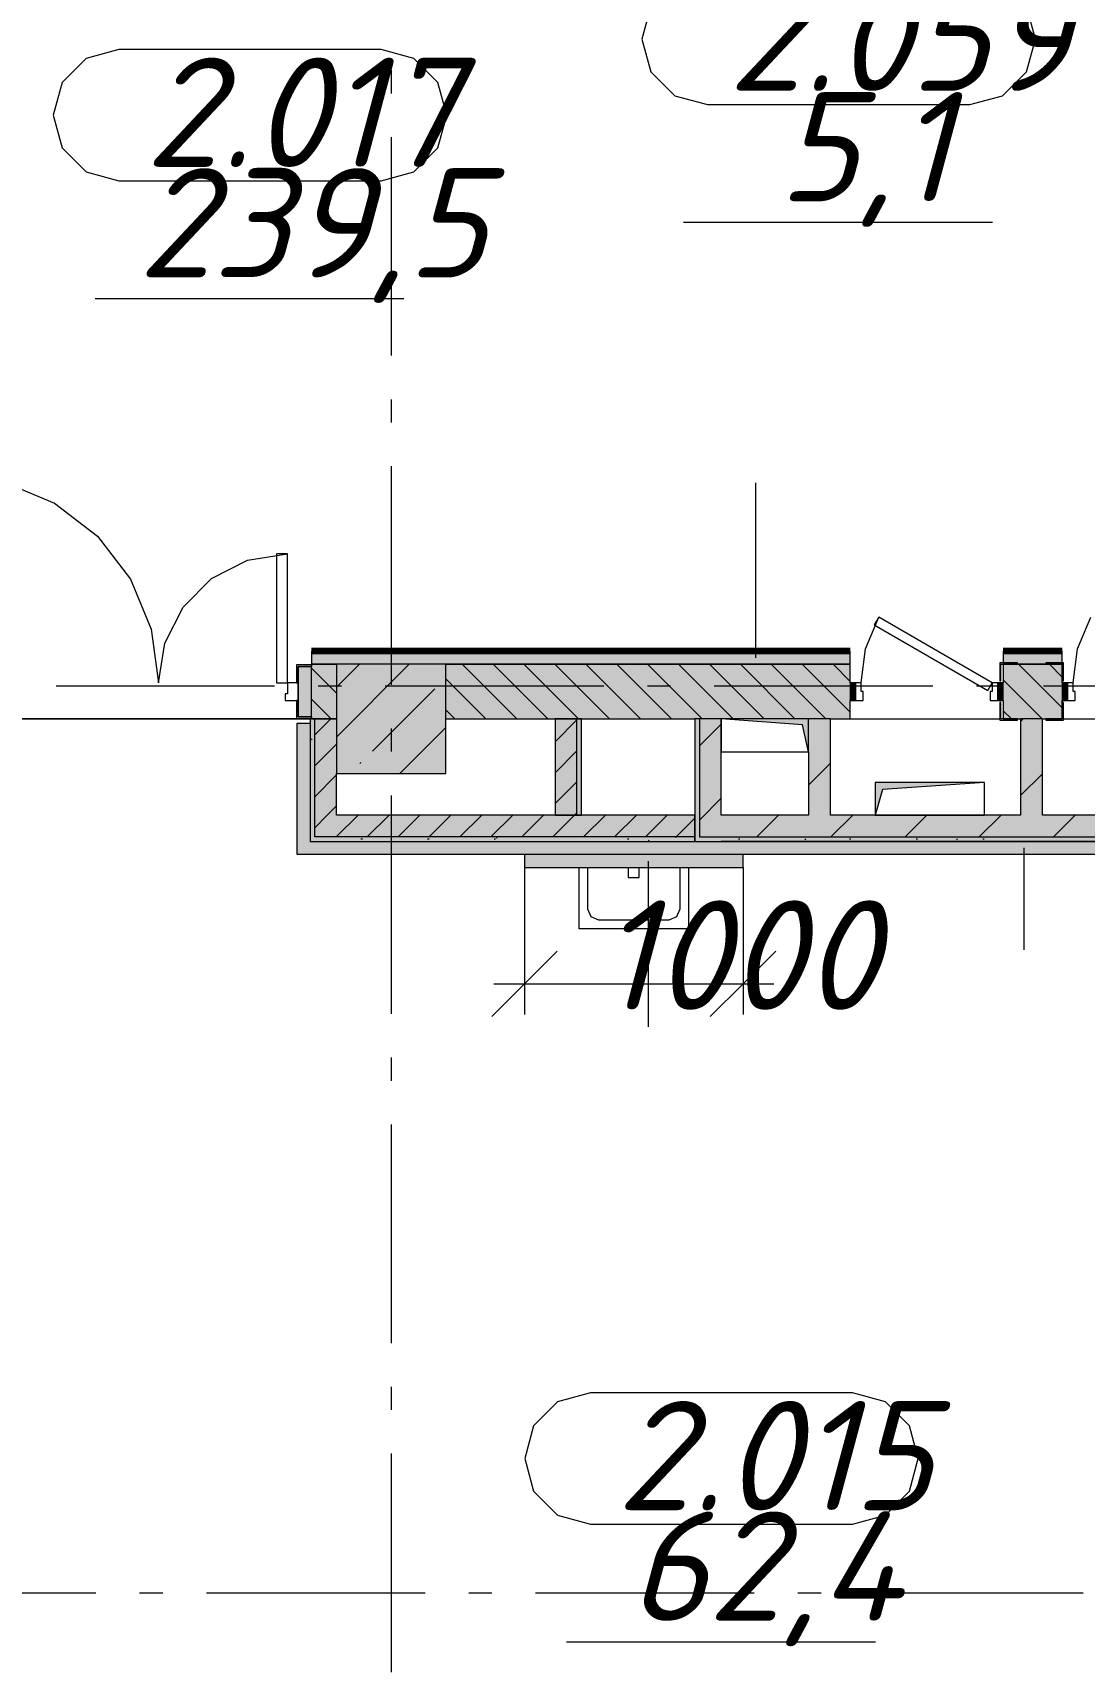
# Model space of a CAD drawing. Header units: millimetres. Extents: x -537608 to 253996, y -217170 to 186033.
# Drawn here: x -319051 to -314241, y 4188 to 11689 of the extents above; entities that cross this region are included whole.
import ezdxf

# ---------------------------------------------------------------- set-up
doc = ezdxf.new("R2010")
doc.units = ezdxf.units.MM
doc.layers.add('16) Лак 1.6м', color=160, linetype='Continuous', lineweight=90)
doc.layers.add('PDF _Геометрия', color=7, linetype='Continuous')
doc.layers.add('PDF _Текст', color=7, linetype='Continuous')
doc.layers.add('PDF _Сплошная заливка', color=7, linetype='Continuous', true_color=0xffffff)
doc.styles.add('PDF ISOCPEUR Italic', font='isocpeui.ttf')

msp = doc.modelspace()

# ---------------------------------------------------------------- hatches: boundary and pattern name
at = {"layer": 'PDF _Сплошная заливка', "true_color": 0xff7d7d, "transparency": 33554559}
h = msp.add_hatch(color=11, dxfattribs=at)
h.paths.add_polyline_path([(-298961.3577, 8799.3465), (-298961.3577, 8859.345), (-300471.358, 8859.345), (-300471.358, 8807.3447), (-300466.3589, 8807.3447), (-300466.3589, 8799.3465), (-299211.3587, 8799.3465)], flags=0)
h.paths.add_polyline_path([(-302661.3562, 8799.3465), (-301626.3578, 8799.3465), (-301626.3578, 8807.3447), (-301621.3587, 8807.3447), (-301621.3587, 8859.345), (-309051.3594, 8859.345), (-309051.3594, 8799.3465), (-302984.786, 8799.3465)], flags=0)
h.paths.add_polyline_path([(-310811.3609, 8799.3465), (-310811.3609, 8859.345), (-311771.359, 8859.345), (-311771.359, 8799.3465), (-311161.3581, 8799.3465)], flags=0)
h.paths.add_polyline_path([(-312471.362, 8799.3465), (-312471.362, 8859.345), (-312691.3594, 8859.345), (-312691.3594, 8799.3465)], flags=0)
h.paths.add_polyline_path([(-313391.3625, 8799.3465), (-313391.3625, 8859.345), (-313641.3592, 8859.345), (-313641.3592, 8799.3465)], flags=0)
h.paths.add_polyline_path([(-315311.3629, 8799.3465), (-315311.3629, 8859.345), (-317776.3623, 8859.345), (-317776.3623, 8799.3465), (-316392.4345, 8799.3465)], flags=0)
h.paths.add_polyline_path([(-314341.3622, 8799.3465), (-314341.3622, 8859.345), (-314611.3599, 8859.345), (-314611.3599, 8799.3465)], flags=0)
h.paths.add_polyline_path([(-319744.3478, 8799.3465), (-319537.3627, 8799.3465), (-319536.3637, 8859.345), (-322926.3628, 8859.345), (-322926.3628, 8799.3465), (-320161.3621, 8799.3465)], flags=0)
h.paths.add_polyline_path([(-324686.3642, 8799.3465), (-324686.3642, 8859.345), (-325065.3617, 8859.345), (-325065.3617, 8799.3465), (-324772.2154, 8799.3465)], flags=0)
at = {"layer": 'PDF _Сплошная заливка', "transparency": 33554559}
h = msp.add_hatch(color=256, dxfattribs=at)
h.paths.add_polyline_path([(-299632.8727, 8549.3454), (-299211.3587, 8549.3454), (-299211.3587, 8799.3465), (-300471.358, 8799.3465), (-300471.358, 8549.3454), (-299681.3572, 8549.3454)], flags=0)
h.paths.add_polyline_path([(-302041.357, 8549.3454), (-301621.3587, 8549.3454), (-301621.3587, 8799.3465), (-302161.3584, 8797.9513), (-302161.3584, 8549.3454), (-302061.358, 8549.3454)], flags=0)
h.paths.add_polyline_path([(-302984.786, 8549.3454), (-302661.3562, 8549.3454), (-302661.3562, 8799.3465), (-308161.3582, 8797.9513), (-308161.3582, 8549.3454), (-304461.3596, 8549.3454)], flags=0)
h.paths.add_polyline_path([(-308850.6309, 8549.3454), (-308661.3603, 8549.3454), (-308661.3603, 8799.3465), (-309049.3615, 8797.3464), (-309049.3615, 8549.3454)], flags=0)
h.paths.add_polyline_path([(-311101.3596, 8549.3454), (-310813.3588, 8551.3454), (-310811.3609, 8799.3465), (-311161.3581, 8797.9513), (-311161.3581, 8549.3454)], flags=0)
h.paths.add_polyline_path([(-312691.3594, 8549.3454), (-312471.362, 8549.3454), (-312471.362, 8799.3465), (-312691.3594, 8797.9513), (-312691.3594, 8634.3462)], flags=0)
h.paths.add_polyline_path([(-313391.3625, 8549.3454), (-313391.3625, 8799.3465), (-313641.3592, 8797.9513), (-313641.3592, 8549.3454), (-313481.3602, 8549.3454)], flags=0)
h.paths.add_polyline_path([(-311661.3603, 8549.3454), (-311661.3603, 8799.3465), (-311771.359, 8797.9513), (-311771.359, 8549.3454)], flags=0)
h.paths.add_polyline_path([(-314611.3599, 8549.3454), (-314341.3622, 8549.3454), (-314341.3622, 8799.3465), (-314611.3599, 8797.9513), (-314611.3599, 8634.3462)], flags=0)
h.paths.add_polyline_path([(-315311.3629, 8549.3454), (-315311.3629, 8799.3465), (-317161.3622, 8797.9513), (-317161.3622, 8549.3454), (-315401.3607, 8549.3454)], flags=0)
h.paths.add_polyline_path([(-317776.3623, 8549.3454), (-317661.3601, 8551.3454), (-317661.3601, 8799.3465), (-317774.36, 8797.3464), (-317776.3623, 8551.3454)], flags=0)
h.paths.add_polyline_path([(-319744.3478, 8549.3454), (-319538.3617, 8551.3454), (-319537.3627, 8799.3465), (-320161.3621, 8799.3465), (-320161.3621, 8549.3454)], flags=0)
for points in [[(-316021.3599, 8009.3457), (-316021.3599, 8109.3461), (-317761.3605, 8109.3461), (-317761.3605, 8009.3457), (-316392.4345, 8009.3457)], [(-312202.5441, 8009.3457), (-311526.3614, 8009.3457), (-311526.3614, 8109.3461), (-315901.3629, 8109.3461), (-315901.3629, 8009.3457), (-313040.5213, 8009.3457)], [(-316021.3599, 7989.3447), (-316021.3599, 8009.3457), (-317781.3614, 8009.3457), (-317781.3614, 7989.3447), (-316392.4345, 7989.3447)], [(-311526.3614, 7989.3447), (-311526.3614, 8009.3457), (-316001.359, 8009.3457), (-316001.359, 7989.3447), (-312202.5441, 7989.3447)]]:
    msp.add_hatch(color=256, dxfattribs=at).paths.add_polyline_path(points)
at = {"layer": 'PDF _Сплошная заливка', "true_color": 0xff7d7d, "transparency": 33554559}
msp.add_hatch(color=11, dxfattribs=at).paths.add_polyline_path([(-311586.3599, 7929.3461), (-311526.3614, 7929.3461), (-311526.3614, 7989.3447), (-317781.3614, 7989.3447), (-317781.3614, 7929.3461), (-312202.5441, 7929.3461)])

# ---------------------------------------------------------------- linework, layer by layer
at = {"layer": '16) Лак 1.6м'}
for p, q in [((-315311.3629, 8859.345), (-317776.3623, 8859.345)), ((-314341.3622, 8859.345), (-314611.3599, 8859.345))]:
    msp.add_line(p, q, dxfattribs=at)
at = {"layer": 'PDF _Геометрия', "color": 253, "lineweight": 9, "true_color": 0xaaaaaa}
for p, q in [((-316223.9616, 11809.7085), (-316264.1529, 11659.7101)), ((-314464.1538, 11659.7101), (-314504.3452, 11809.7085)), ((-316264.1529, 11659.7101), (-316223.9616, 11509.7094)), ((-314504.3452, 11509.7094), (-314464.1538, 11659.7101)), ((-318807.3604, 11571.3679), (-318917.1698, 11461.5607)), ((-318657.3598, 11611.5613), (-318807.3604, 11571.3679)), ((-317457.359, 11611.5613), (-318657.3598, 11611.5613)), ((-317307.3583, 11571.3679), (-317457.359, 11611.5613)), ((-317197.5534, 11461.5607), (-317307.3583, 11571.3679)), ((-317411.3633, 11517.3459), (-317411.3633, 11411.5131)), ((-316223.9616, 11509.7094), (-316114.1522, 11399.9023)), ((-314614.1544, 11399.9023), (-314504.3452, 11509.7094)), ((-318917.1698, 11461.5607), (-318957.3611, 11311.5601)), ((-317157.362, 11311.5601), (-317197.5534, 11461.5607)), ((-316114.1522, 11399.9023), (-315964.1516, 11359.7087)), ((-315964.1516, 11359.7087), (-314764.1551, 11359.7087)), ((-314764.1551, 11359.7087), (-314614.1544, 11399.9023)), ((-318957.3611, 11311.5601), (-318917.1698, 11161.5616)), ((-317197.5534, 11161.5616), (-317157.362, 11311.5601)), ((-317411.3633, 11211.5145), (-317411.3633, 10211.5123)), ((-318917.1698, 11161.5616), (-318807.3604, 11051.7523)), ((-317307.3583, 11051.7523), (-317197.5534, 11161.5616)), ((-318807.3604, 11051.7523), (-318657.3598, 11011.5609)), ((-317457.359, 11011.5609), (-317307.3583, 11051.7523)), ((-318657.3598, 11011.5609), (-317457.359, 11011.5609)), ((-316073.1902, 10821.6747), (-314660.2794, 10821.6747)), ((-318766.3984, 10473.5247), (-317353.4876, 10473.5247)), ((-317411.3633, 10011.5136), (-317411.3633, 9905.6809)), ((-317411.3633, 9705.68), (-317411.3633, 8705.68)), ((-317944.7922, 8699.346), (-318944.7921, 8699.346)), ((-317638.9564, 8699.346), (-317744.7913, 8699.346)), ((-316438.9599, 8699.346), (-317438.9599, 8699.346)), ((-316133.1241, 8699.346), (-316238.959, 8699.346)), ((-314933.1233, 8699.346), (-315933.1232, 8699.346)), ((-314627.2918, 8699.346), (-314733.1224, 8699.346)), ((-313427.291, 8699.346), (-314427.291, 8699.346)), ((-317411.3633, 8505.6792), (-317411.3633, 8399.8463)), ((-315501.3611, 8549.3454), (-315901.3629, 8549.3454)), ((-315901.3629, 8549.3454), (-315901.3629, 8399.3447)), ((-315528.863, 8521.8457), (-315901.3629, 8549.3454)), ((-315501.3611, 8399.3447), (-315528.863, 8521.8457)), ((-315501.3611, 8399.3447), (-315501.3611, 8549.3454)), ((-315901.3629, 8399.3447), (-315501.3611, 8399.3447)), ((-314696.4705, 8259.3445), (-315196.4727, 8259.3445)), ((-315196.4727, 8259.3445), (-315196.4727, 8109.3461)), ((-314696.4705, 8259.3445), (-315163.9716, 8226.8457)), ((-314696.4705, 8109.3461), (-314696.4705, 8259.3445)), ((-317411.3633, 8199.8455), (-317411.3633, 7199.8456)), ((-315163.9716, 8226.8457), (-315196.4727, 8109.3461)), ((-315196.4727, 8109.3461), (-314696.4705, 8109.3461)), ((-316551.3613, 7589.3452), (-316551.3613, 7869.3455)), ((-316511.3594, 7679.3451), (-316511.3594, 7869.3455)), ((-316326.3604, 7869.3455), (-316326.3604, 7824.3315)), ((-316326.3604, 7824.3315), (-316276.3602, 7824.3315)), ((-316276.3602, 7824.3315), (-316276.3602, 7869.3455)), ((-316091.3611, 7869.3455), (-316091.3611, 7679.3451)), ((-316051.3592, 7869.3455), (-316051.3592, 7589.3452)), ((-316496.7151, 7643.9893), (-316511.3594, 7679.3451)), ((-316091.3611, 7679.3451), (-316106.0055, 7643.9893)), ((-316051.3592, 7589.3452), (-316551.3613, 7589.3452)), ((-316461.3592, 7629.3449), (-316496.7151, 7643.9893)), ((-316141.3613, 7629.3449), (-316461.3592, 7629.3449)), ((-316106.0055, 7643.9893), (-316141.3613, 7629.3449)), ((-317411.3633, 6999.8468), (-317411.3633, 6894.0119)), ((-317411.3633, 6694.0132), (-317411.3633, 5694.0132)), ((-317411.3633, 5494.0124), (-317411.3633, 5388.1796)), ((-316650.0872, 5425.5463), (-316759.8965, 5315.7392)), ((-316500.0865, 5465.7376), (-316650.0872, 5425.5463)), ((-315300.0901, 5465.7376), (-316500.0865, 5465.7376)), ((-315150.0894, 5425.5463), (-315300.0901, 5465.7376)), ((-315040.2801, 5315.7392), (-315150.0894, 5425.5463)), ((-316759.8965, 5315.7392), (-316800.0879, 5165.7385)), ((-315000.0887, 5165.7385), (-315040.2801, 5315.7392)), ((-317411.3633, 5188.1788), (-317411.3633, 4188.1788)), ((-316800.0879, 5165.7385), (-316759.8965, 5015.7378)), ((-315040.2801, 5015.7378), (-315000.0887, 5165.7385)), ((-316759.8965, 5015.7378), (-316650.0872, 4905.9307)), ((-315150.0894, 4905.9307), (-315040.2801, 5015.7378)), ((-316650.0872, 4905.9307), (-316500.0865, 4865.7373)), ((-315300.0901, 4865.7373), (-315150.0894, 4905.9307)), ((-316500.0865, 4865.7373), (-315300.0901, 4865.7373)), ((-318762.2001, 4549.3433), (-319762.2, 4549.3433)), ((-318456.3643, 4549.3433), (-318562.1993, 4549.3433)), ((-317256.3635, 4549.3433), (-318256.3635, 4549.3433)), ((-316950.532, 4549.3433), (-317056.3669, 4549.3433)), ((-315750.5311, 4549.3433), (-316750.5311, 4549.3433)), ((-315444.6997, 4549.3433), (-315550.5303, 4549.3433)), ((-314244.6989, 4549.3433), (-315244.6988, 4549.3433)), ((-316609.1251, 4327.7031), (-315196.2143, 4327.7031))]:
    msp.add_line(p, q, dxfattribs=at)
at = {"layer": 'PDF _Геометрия', "lineweight": 9}
for p, q in [((-319180.4847, 9631.9757), (-318951.363, 9537.0692)), ((-315742.3801, 8829.3457), (-315742.3801, 9629.3448)), ((-318951.363, 9537.0692), (-318754.6088, 9386.0976)), ((-318754.6088, 9386.0976), (-318603.6393, 9189.3455)), ((-318068.6818, 9275.468), (-317886.361, 9304.3456)), ((-317886.361, 9304.3456), (-317936.3612, 9304.3456)), ((-317936.3612, 9304.3456), (-317936.3612, 8714.3456)), ((-317886.361, 8714.3456), (-317886.361, 9304.3456)), ((-318233.1546, 9191.6664), (-318068.6818, 9275.468)), ((-318603.6393, 9189.3455), (-318508.7328, 8960.2238)), ((-318363.6796, 9061.1393), (-318233.1546, 9191.6664)), ((-318447.4855, 8896.6665), (-318363.6796, 9061.1393)), ((-315240.9183, 8869.6361), (-315180.9757, 9014.3448)), ((-315180.9757, 9014.3448), (-315200.9766, 8979.7037)), ((-314661.3602, 8714.3456), (-315180.9757, 9014.3448)), ((-314270.9176, 8869.6361), (-314210.975, 9014.3448)), ((-318508.7328, 8960.2238), (-318476.3609, 8714.3456)), ((-315200.9766, 8979.7037), (-314681.3611, 8679.7046)), ((-318476.3609, 8714.3456), (-318447.4855, 8896.6665)), ((-317776.3623, 8859.345), (-317776.3623, 8799.3465)), ((-315311.3629, 8799.3465), (-315311.3629, 8859.345)), ((-315261.3627, 8714.3456), (-315240.9183, 8869.6361)), ((-314611.3599, 8859.345), (-314611.3599, 8799.3465)), ((-314341.3622, 8799.3465), (-314341.3622, 8859.345)), ((-314291.362, 8714.3456), (-314270.9176, 8869.6361)), ((-317774.36, 8797.3464), (-317844.3612, 8797.3464)), ((-317844.3612, 8797.3464), (-317844.3612, 8714.3456)), ((-317836.3608, 8714.3456), (-317836.3608, 8789.346)), ((-317836.3608, 8789.346), (-317774.36, 8789.346)), ((-317776.3623, 8789.346), (-317836.3608, 8789.346)), ((-317836.3608, 8789.346), (-317836.3608, 8559.3459)), ((-317776.3623, 8799.3465), (-317776.3623, 8797.9513)), ((-317661.3601, 8799.3465), (-317776.3623, 8799.3465)), ((-317776.3623, 8799.3465), (-317661.3601, 8799.3465)), ((-317776.3623, 8559.3459), (-317776.3623, 8789.346)), ((-317661.3601, 8666.9118), (-317776.3623, 8781.9118)), ((-317774.36, 8789.346), (-317774.36, 8797.3464)), ((-317661.3601, 8466.6073), (-317328.6252, 8799.3465)), ((-317661.3601, 8694.7064), (-317556.7221, 8799.3465)), ((-317161.3622, 8799.3465), (-317661.3601, 8799.3465)), ((-317661.3601, 8799.3465), (-317661.3601, 8299.3443)), ((-315311.3629, 8799.3465), (-317161.3622, 8799.3465)), ((-317161.3622, 8799.3465), (-315311.3629, 8799.3465)), ((-317161.3622, 8299.3443), (-317161.3622, 8799.3465)), ((-316836.6881, 8549.3454), (-317086.6892, 8799.3465)), ((-316695.2691, 8549.3454), (-316945.2659, 8799.3465)), ((-316553.8458, 8549.3454), (-316803.8469, 8799.3465)), ((-316412.4269, 8549.3454), (-316662.4237, 8799.3465)), ((-316271.0036, 8549.3454), (-316521.0047, 8799.3465)), ((-316129.5803, 8549.3454), (-316379.5814, 8799.3465)), ((-315988.1614, 8549.3454), (-316238.1624, 8799.3465)), ((-315846.7381, 8549.3454), (-316096.7392, 8799.3465)), ((-315705.3191, 8549.3454), (-315955.3159, 8799.3465)), ((-315563.8959, 8549.3454), (-315813.8969, 8799.3465)), ((-315422.4769, 8549.3454), (-315672.4736, 8799.3465)), ((-315311.3629, 8579.6525), (-315531.0547, 8799.3465)), ((-315311.3629, 8721.0737), (-315389.6314, 8799.3465)), ((-315311.3629, 8714.3456), (-315311.3629, 8799.3465)), ((-314341.3622, 8799.3465), (-314611.3599, 8799.3465)), ((-314611.3599, 8799.3465), (-314611.3599, 8714.3456)), ((-314611.3599, 8799.3465), (-314341.3622, 8799.3465)), ((-314341.3622, 8599.6018), (-314541.1047, 8799.3465)), ((-314341.3622, 8741.0229), (-314399.6814, 8799.3465)), ((-314341.3622, 8714.3456), (-314341.3622, 8799.3465)), ((-317936.3612, 8714.3456), (-317886.361, 8714.3456)), ((-317886.361, 8714.3456), (-317886.361, 8664.3454)), ((-317836.3608, 8714.3456), (-317886.361, 8714.3456)), ((-317844.3612, 8714.3456), (-317836.3608, 8714.3456)), ((-317836.3608, 8634.3462), (-317836.3608, 8714.3456)), ((-316978.1113, 8549.3454), (-317161.3622, 8732.5963)), ((-315286.3628, 8714.3456), (-315311.3629, 8714.3456)), ((-315311.3629, 8714.3456), (-315311.3629, 8634.3462)), ((-315261.3627, 8714.3456), (-315286.3628, 8714.3456)), ((-315286.3628, 8714.3456), (-315286.3628, 8634.3462)), ((-315286.3628, 8634.3462), (-315286.3628, 8714.3456)), ((-315261.3627, 8674.3459), (-315261.3627, 8714.3456)), ((-314681.3611, 8679.7046), (-314661.3602, 8714.3456)), ((-314661.3602, 8714.3456), (-314661.3602, 8674.3459)), ((-314636.3601, 8714.3456), (-314661.3602, 8714.3456)), ((-314636.3601, 8634.3462), (-314636.3601, 8714.3456)), ((-314611.3599, 8714.3456), (-314636.3601, 8714.3456)), ((-314636.3601, 8714.3456), (-314636.3601, 8634.3462)), ((-314432.5269, 8549.3454), (-314611.3599, 8728.1805)), ((-314611.3599, 8634.3462), (-314611.3599, 8714.3456)), ((-314316.3621, 8714.3456), (-314341.3622, 8714.3456)), ((-314341.3622, 8714.3456), (-314341.3622, 8634.3462)), ((-314291.362, 8714.3456), (-314316.3621, 8714.3456)), ((-314316.3621, 8714.3456), (-314316.3621, 8634.3462)), ((-314316.3621, 8634.3462), (-314316.3621, 8714.3456)), ((-314291.362, 8674.3459), (-314291.362, 8714.3456)), ((-317886.361, 8664.3454), (-317896.3636, 8664.3454)), ((-317896.3636, 8664.3454), (-317896.3636, 8634.3462)), ((-317896.3636, 8634.3462), (-317836.3608, 8634.3462)), ((-317836.3608, 8634.3462), (-317844.3612, 8634.3462)), ((-317844.3612, 8634.3462), (-317844.3612, 8551.3454)), ((-317836.3608, 8559.3459), (-317836.3608, 8634.3462)), ((-317685.219, 8549.3454), (-317776.3623, 8640.4886)), ((-317497.4556, 8402.417), (-317212.3312, 8687.5392)), ((-315311.3629, 8549.3454), (-315311.3629, 8634.3462)), ((-315311.3629, 8634.3462), (-315286.3628, 8634.3462)), ((-315286.3628, 8634.3462), (-315251.3601, 8634.3462)), ((-315251.3601, 8674.3459), (-315261.3627, 8674.3459)), ((-315251.3601, 8634.3462), (-315251.3601, 8674.3459)), ((-314661.3602, 8674.3459), (-314671.3627, 8674.3459)), ((-314671.3627, 8674.3459), (-314671.3627, 8634.3462)), ((-314671.3627, 8634.3462), (-314636.3601, 8634.3462)), ((-314636.3601, 8634.3462), (-314611.3599, 8634.3462)), ((-314611.3599, 8634.3462), (-314611.3599, 8549.3454)), ((-314341.3622, 8549.3454), (-314341.3622, 8634.3462)), ((-314341.3622, 8634.3462), (-314316.3621, 8634.3462)), ((-314316.3621, 8634.3462), (-314281.3594, 8634.3462)), ((-314281.3594, 8674.3459), (-314291.362, 8674.3459)), ((-314281.3594, 8634.3462), (-314281.3594, 8674.3459)), ((-317844.3612, 8551.3454), (-317774.36, 8551.3454)), ((-317774.36, 8559.3459), (-317836.3608, 8559.3459)), ((-317836.3608, 8559.3459), (-317776.3623, 8559.3459)), ((-317774.36, 8551.3454), (-317774.36, 8559.3459)), ((-317119.5303, 8549.3454), (-317161.3622, 8591.1752)), ((-314573.9459, 8549.3454), (-314611.3599, 8586.7594)), ((-317841.3599, 7929.3461), (-317841.3599, 8529.3444)), ((-317841.3599, 8529.3444), (-317781.3614, 8529.3444)), ((-317761.3605, 8549.3454), (-317781.3614, 8549.3454)), ((-317781.3614, 8549.3454), (-317781.3614, 8109.3461)), ((-317781.3614, 8529.3444), (-317781.3614, 7989.3447)), ((-317776.3623, 8549.3454), (-317661.3601, 8549.3454)), ((-317761.3605, 8476.1234), (-317688.1385, 8549.3454)), ((-317661.3601, 8549.3454), (-317761.3605, 8549.3454)), ((-317761.3605, 8109.3461), (-317761.3605, 8549.3454)), ((-317372.425, 8299.3443), (-317161.3622, 8510.4114)), ((-317161.3622, 8549.3454), (-316021.3599, 8549.3454)), ((-316661.3601, 8549.3454), (-316661.3601, 8109.3461)), ((-316561.3597, 8549.3454), (-316661.3601, 8549.3454)), ((-316661.3601, 8444.7527), (-316561.3597, 8544.7532)), ((-316541.363, 8549.3454), (-316561.3597, 8549.3454)), ((-316561.3597, 8109.3461), (-316561.3597, 8549.3454)), ((-316541.363, 8109.3461), (-316541.363, 8549.3454)), ((-316021.3599, 8549.3454), (-316021.3599, 7989.3447)), ((-316001.359, 8549.3454), (-316021.3599, 8549.3454)), ((-315901.3629, 8549.3454), (-316001.359, 8549.3454)), ((-316001.359, 8549.3454), (-316001.359, 8009.3457)), ((-316001.359, 8425.9315), (-315901.3629, 8525.932)), ((-315901.3629, 8109.3461), (-315901.3629, 8549.3454)), ((-315401.3607, 8549.3454), (-315501.3611, 8549.3454)), ((-315401.3607, 8109.3461), (-315401.3607, 8549.3454)), ((-315401.3607, 8549.3454), (-315311.3629, 8549.3454)), ((-314611.3599, 8549.3454), (-314531.3604, 8549.3454)), ((-314531.3604, 8538.2857), (-314520.3029, 8549.3454)), ((-314531.3604, 8549.3454), (-314531.3604, 8109.3461)), ((-314431.36, 8549.3454), (-314531.3604, 8549.3454)), ((-314431.36, 8109.3461), (-314431.36, 8549.3454)), ((-314431.36, 8549.3454), (-314341.3622, 8549.3454)), ((-317761.3605, 8334.7023), (-317661.3601, 8434.7027)), ((-316661.3601, 8303.3316), (-316561.3597, 8403.332)), ((-317554.4788, 8345.3917), (-317549.7379, 8350.1347)), ((-315501.3611, 8399.3447), (-315501.3611, 8109.3461)), ((-315501.3611, 8247.1093), (-315401.3607, 8347.1076)), ((-317761.3605, 8193.2811), (-317661.3601, 8293.2816)), ((-317661.3601, 8109.3461), (-317661.3601, 8299.3443)), ((-317661.3601, 8299.3443), (-317161.3622, 8299.3443)), ((-316661.3601, 8161.9105), (-316561.3597, 8261.9109)), ((-314531.3604, 8198.8745), (-314431.36, 8298.875)), ((-316001.359, 8086.5205), (-315901.3629, 8186.5188)), ((-317781.3614, 8109.3461), (-317781.3614, 8009.3457)), ((-317761.3605, 8051.86), (-317703.8766, 8109.3461)), ((-317761.3605, 8009.3457), (-317761.3605, 8109.3461)), ((-317703.8766, 8109.3461), (-317661.3601, 8151.8605)), ((-317662.4538, 8009.3457), (-317562.4533, 8109.3461)), ((-316021.3599, 8109.3461), (-317661.3601, 8109.3461)), ((-317521.0348, 8009.3457), (-317421.0343, 8109.3461)), ((-317379.6115, 8009.3457), (-317279.6111, 8109.3461)), ((-317238.1926, 8009.3457), (-317138.1921, 8109.3461)), ((-317096.7693, 8009.3457), (-316996.7689, 8109.3461)), ((-316955.3503, 8009.3457), (-316855.3499, 8109.3461)), ((-316813.9271, 8009.3457), (-316713.9266, 8109.3461)), ((-316672.5038, 8009.3457), (-316572.5034, 8109.3461)), ((-316661.3601, 8109.3461), (-316561.3597, 8109.3461)), ((-316572.5034, 8109.3461), (-316561.3597, 8120.4898)), ((-316561.3597, 8109.3461), (-316541.363, 8109.3461)), ((-316531.0848, 8009.3457), (-316431.0844, 8109.3461)), ((-316389.6616, 8009.3457), (-316289.6611, 8109.3461)), ((-316248.2426, 8009.3457), (-316148.2422, 8109.3461)), ((-316021.3599, 8009.3457), (-316021.3599, 8109.3461)), ((-315501.3611, 8109.3461), (-315901.3629, 8109.3461)), ((-315739.1248, 8009.3457), (-315639.1244, 8109.3461)), ((-314531.3604, 8109.3461), (-315401.3607, 8109.3461)), ((-315399.7115, 8009.3457), (-315299.7112, 8109.3461)), ((-315060.3026, 8009.3457), (-314960.3021, 8109.3461)), ((-314720.8893, 8009.3457), (-314620.8889, 8109.3461)), ((-313581.3607, 8109.3461), (-314431.36, 8109.3461)), ((-314381.4804, 8009.3457), (-314281.4799, 8109.3461)), ((-316106.8193, 8009.3457), (-316021.3599, 8094.805)), ((-317781.3614, 8009.3457), (-317781.3614, 7989.3447)), ((-317781.3614, 7989.3447), (-316021.3599, 7989.3447)), ((-317781.3614, 7989.3447), (-316021.3599, 7989.3447)), ((-316021.3599, 8009.3457), (-317761.3605, 8009.3457)), ((-316021.3599, 7989.3447), (-316021.3599, 8009.3457)), ((-316021.3599, 7989.3447), (-316001.359, 7989.3447)), ((-316021.3599, 7989.3447), (-316001.359, 7989.3447)), ((-316001.359, 8009.3457), (-315901.3629, 8009.3457)), ((-316001.359, 7989.3447), (-315901.3629, 7989.3447)), ((-315901.3629, 8009.3457), (-311526.3614, 8009.3457)), ((-315901.3629, 7989.3447), (-311526.3614, 7989.3447)), ((-311526.3614, 7989.3447), (-315901.3629, 7989.3447)), ((-314517.0864, 7959.3454), (-314517.0864, 7493.1942)), ((-317781.3614, 7929.3461), (-317841.3599, 7929.3461)), ((-311586.3599, 7929.3461), (-317781.3614, 7929.3461)), ((-315801.3624, 7929.3461), (-316801.3624, 7929.3461)), ((-316801.3624, 7929.3461), (-316801.3624, 7869.3455)), ((-316235.2645, 7899.3448), (-316235.2645, 7140.8482)), ((-315801.3624, 7869.3455), (-315801.3624, 7929.3461)), ((-316801.3624, 7869.3455), (-315801.3624, 7869.3455)), ((-316801.3624, 7869.3455), (-316801.3624, 7337.6476)), ((-315801.3624, 7869.3455), (-315801.3624, 7337.6476)), ((-316941.3604, 7337.6476), (-315661.3601, 7337.6476)), ((-316801.3624, 7337.6476), (-316801.3624, 7197.6474)), ((-315801.3624, 7337.6476), (-315801.3624, 7197.6474))]:
    msp.add_line(p, q, dxfattribs=at)
at = {"layer": 'PDF _Геометрия', "color": 253, "lineweight": 20, "true_color": 0xaaaaaa}
for p, q in [((-314546.3622, 8805.3446), (-314627.3607, 8805.3446)), ((-314627.3607, 8805.3446), (-314627.3607, 8724.3461)), ((-314621.3625, 8724.3461), (-314621.3625, 8799.3465)), ((-314621.3625, 8799.3465), (-314546.3622, 8799.3465)), ((-314546.3622, 8799.3465), (-314546.3622, 8805.3446)), ((-314335.3598, 8805.3446), (-314416.3625, 8805.3446)), ((-314416.3625, 8805.3446), (-314416.3625, 8799.3465)), ((-314416.3625, 8799.3465), (-314341.3622, 8799.3465)), ((-314341.3622, 8799.3465), (-314341.3622, 8724.3461)), ((-314335.3598, 8724.3461), (-314335.3598, 8805.3446)), ((-314627.3607, 8724.3461), (-314621.3625, 8724.3461)), ((-314341.3622, 8724.3461), (-314335.3598, 8724.3461)), ((-314621.3625, 8624.3457), (-314627.3607, 8624.3457)), ((-314627.3607, 8624.3457), (-314627.3607, 8543.3451)), ((-314621.3625, 8549.3454), (-314621.3625, 8624.3457)), ((-314335.3598, 8624.3457), (-314341.3622, 8624.3457)), ((-314341.3622, 8624.3457), (-314341.3622, 8549.3454)), ((-314335.3598, 8543.3451), (-314335.3598, 8624.3457)), ((-314627.3607, 8543.3451), (-314546.3622, 8543.3451)), ((-314546.3622, 8549.3454), (-314621.3625, 8549.3454)), ((-314546.3622, 8543.3451), (-314546.3622, 8549.3454)), ((-314341.3622, 8549.3454), (-314416.3625, 8549.3454)), ((-314416.3625, 8549.3454), (-314416.3625, 8543.3451)), ((-314416.3625, 8543.3451), (-314335.3598, 8543.3451))]:
    msp.add_line(p, q, dxfattribs=at)
at = {"layer": 'PDF _Геометрия', "color": 9, "lineweight": 9, "true_color": 0xc0c0c0}
for p, q in [((-317781.3614, 8549.3454), (-319477.3599, 8549.3454)), ((-319477.3599, 8549.3454), (-317781.3614, 8549.3454)), ((-315311.3629, 8549.3454), (-314627.3607, 8549.3454)), ((-314335.3598, 8549.3454), (-313647.3617, 8549.3454))]:
    msp.add_line(p, q, dxfattribs=at)
at = {"layer": 'PDF _Геометрия', "color": 8, "lineweight": 9, "true_color": 0x787878}
for p, q in [((-316021.3599, 8508.704), (-316019.0563, 8508.704)), ((-317772.6462, 8451.9694), (-317776.0006, 8457.7759)), ((-316021.3599, 8305.5039), (-316019.0563, 8305.5039)), ((-317549.7595, 8000.7037), (-317543.0552, 8000.7037)), ((-317244.9614, 8000.7037), (-317238.2571, 8000.7037)), ((-316940.1633, 8000.7037), (-316933.4548, 8000.7037)), ((-316926.3069, 8002.0643), (-316929.6613, 8007.8709)), ((-316330.5629, 8000.7037), (-316323.8543, 8000.7037)), ((-316233.1332, 7994.3676), (-316236.031, 7989.3447)), ((-316107.1896, 8005.7115), (-316109.2866, 8009.3457)), ((-316025.7606, 8000.7037), (-316021.3599, 8000.7037)), ((-316021.3599, 8000.7037), (-316019.0563, 8000.7037)), ((-315822.5604, 8000.7037), (-315815.8561, 8000.7037)), ((-315514.8472, 7995.7476), (-315518.2016, 8001.5541)), ((-315314.5622, 8000.7037), (-315307.8536, 8000.7037)), ((-315051.3075, 8009.3457), (-315051.8028, 8008.4888)), ((-315009.7598, 8000.7037), (-315003.0556, 8000.7037)), ((-314821.6735, 8000.6843), (-314825.0277, 7994.8778)), ((-314704.9618, 8000.7037), (-314698.2532, 8000.7037))]:
    msp.add_line(p, q, dxfattribs=at)
at = {"layer": 'PDF _Геометрия', "lineweight": 20}
for p, q in [((-316651.3617, 7487.6482), (-316801.3624, 7337.6476)), ((-315651.3618, 7487.6482), (-315801.3624, 7337.6476)), ((-316801.3624, 7337.6476), (-316951.363, 7187.6469)), ((-315801.3624, 7337.6476), (-315951.3631, 7187.6469))]:
    msp.add_line(p, q, dxfattribs=at)
at = {"layer": 'PDF _Сплошная заливка', "color": 7, "lineweight": 35, "true_color": 0xf4f4f4, "transparency": 33554559}
for points in [[(-317776.3623, 8559.3459), (-317776.3623, 8789.346), (-317836.3608, 8559.3459), (-317836.3608, 8789.346)], [(-315286.3628, 8634.3462), (-315286.3628, 8714.3456), (-315311.3629, 8634.3462), (-315311.3629, 8714.3456)], [(-314611.3599, 8634.3462), (-314611.3599, 8714.3456), (-314636.3601, 8634.3462), (-314636.3601, 8714.3456)], [(-314316.3621, 8634.3462), (-314316.3621, 8714.3456), (-314341.3622, 8634.3462), (-314341.3622, 8714.3456)]]:
    msp.add_solid(points, dxfattribs=at)
at = {"layer": 'PDF _Сплошная заливка', "lineweight": 35, "transparency": 33554559}
for points in [[(-317661.3601, 8299.3443), (-317161.3622, 8299.3443), (-317661.3601, 8797.9513), (-317161.3622, 8799.3465)], [(-317761.3605, 8009.3457), (-317761.3605, 8549.3454), (-317781.3614, 8009.3457), (-317781.3614, 8549.3454)], [(-317661.3601, 8109.3461), (-317661.3601, 8549.3454), (-317761.3605, 8109.3461), (-317761.3605, 8549.3454)], [(-316661.3601, 8109.3461), (-316561.3597, 8109.3461), (-316661.3601, 8549.3454), (-316561.3597, 8549.3454)], [(-316541.363, 8109.3461), (-316541.363, 8549.3454), (-316561.3597, 8109.3461), (-316561.3597, 8549.3454)], [(-316001.359, 7989.3447), (-316001.359, 8549.3454), (-316021.3599, 7989.3447), (-316021.3599, 8549.3454)], [(-315901.3629, 8009.3457), (-315901.3629, 8549.3454), (-316001.359, 8009.3457), (-316001.359, 8549.3454)], [(-315401.3607, 8109.3461), (-315401.3607, 8549.3454), (-315501.3611, 8109.3461), (-315501.3611, 8549.3454)], [(-314431.36, 8109.3461), (-314431.36, 8549.3454), (-314531.3604, 8109.3461), (-314531.3604, 8549.3454)]]:
    msp.add_solid(points, dxfattribs=at)
at = {"layer": 'PDF _Сплошная заливка', "color": 11, "lineweight": 35, "true_color": 0xff7d7d, "transparency": 33554559}
msp.add_solid([(-317781.3614, 7929.3461), (-317781.3614, 8529.3444), (-317841.3599, 7929.3461), (-317841.3599, 8529.3444)], dxfattribs=at)
at = {"layer": 'PDF _Сплошная заливка', "color": 254, "lineweight": 35, "true_color": 0xe2e2e2, "transparency": 33554559}
for points in [[(-315501.3611, 8399.3447), (-315501.3611, 8549.3454), (-315528.863, 8521.8457), (-315901.3629, 8549.3454)], [(-315196.4727, 8109.3461), (-315163.9716, 8226.8457), (-315196.4727, 8259.3445), (-314716.4758, 8259.3445)]]:
    msp.add_solid(points, dxfattribs=at)
at = {"layer": 'PDF _Сплошная заливка', "color": 63, "lineweight": 35, "true_color": 0xbce362, "transparency": 33554559}
msp.add_solid([(-316801.3624, 7869.3455), (-315801.3624, 7869.3455), (-316801.3624, 7929.3461), (-315801.3624, 7929.3461)], dxfattribs=at)

# ---------------------------------------------------------------- texts
at = {"layer": 'PDF _Текст', "char_height": 500, "attachment_point": 4, "style": 'PDF ISOCPEUR Italic'}
for s, insert in [('2.059', (-315871.4842, 11672.9959)), ('2.017', (-318538.6933, 11324.8503)), ('5,1', (-315640.4851, 11109.051)), ('239,5', (-318571.6895, 10760.9011)), ('1000', (-316464.9331, 7469.1662)), ('2.015', (-316381.42, 5179.0222)), ('62,4', (-316328.4186, 4615.0779))]:
    msp.add_mtext(s, dxfattribs=dict(at, insert=insert))

doc.saveas('drawing.dxf')
